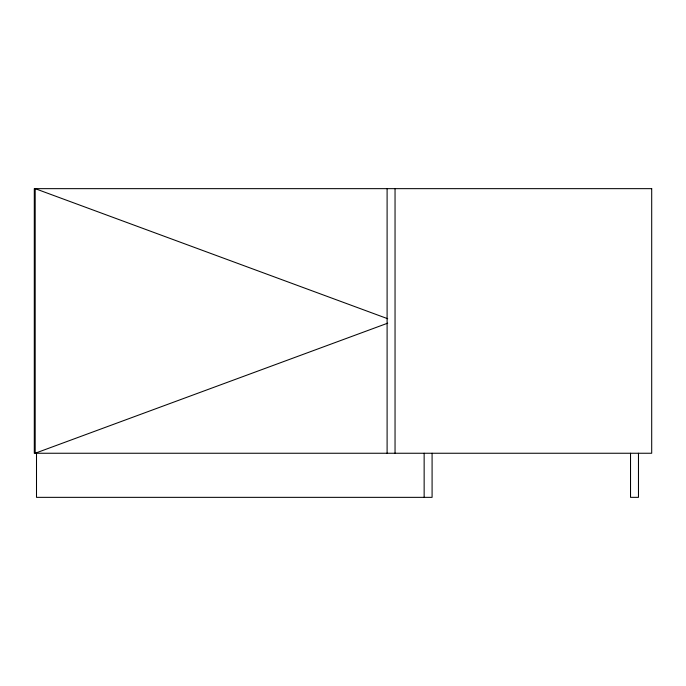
<?xml version="1.0" encoding="UTF-8"?>
<svg xmlns="http://www.w3.org/2000/svg" width="686" height="686" viewBox="0 0 686 686"><rect width="100%" height="100%" fill="white"/><g stroke="black" fill="none" stroke-linecap="round" stroke-linejoin="round"><path stroke-width="1.03" d="M387.693 323.175L35.183 453.249L35.183 188.65L387.693 318.724M638.469 453.249L638.469 497.35L630.528 497.35L630.528 453.249M432.086 453.249L432.086 497.35L36.504 497.35L36.504 453.249M424.145 453.249L424.145 497.35M395.042 188.65L395.042 453.249M387.101 188.65L387.101 453.249M651.7 188.65L34.3 188.65L34.3 453.249L651.7 453.249L651.7 188.65"/></g></svg>
